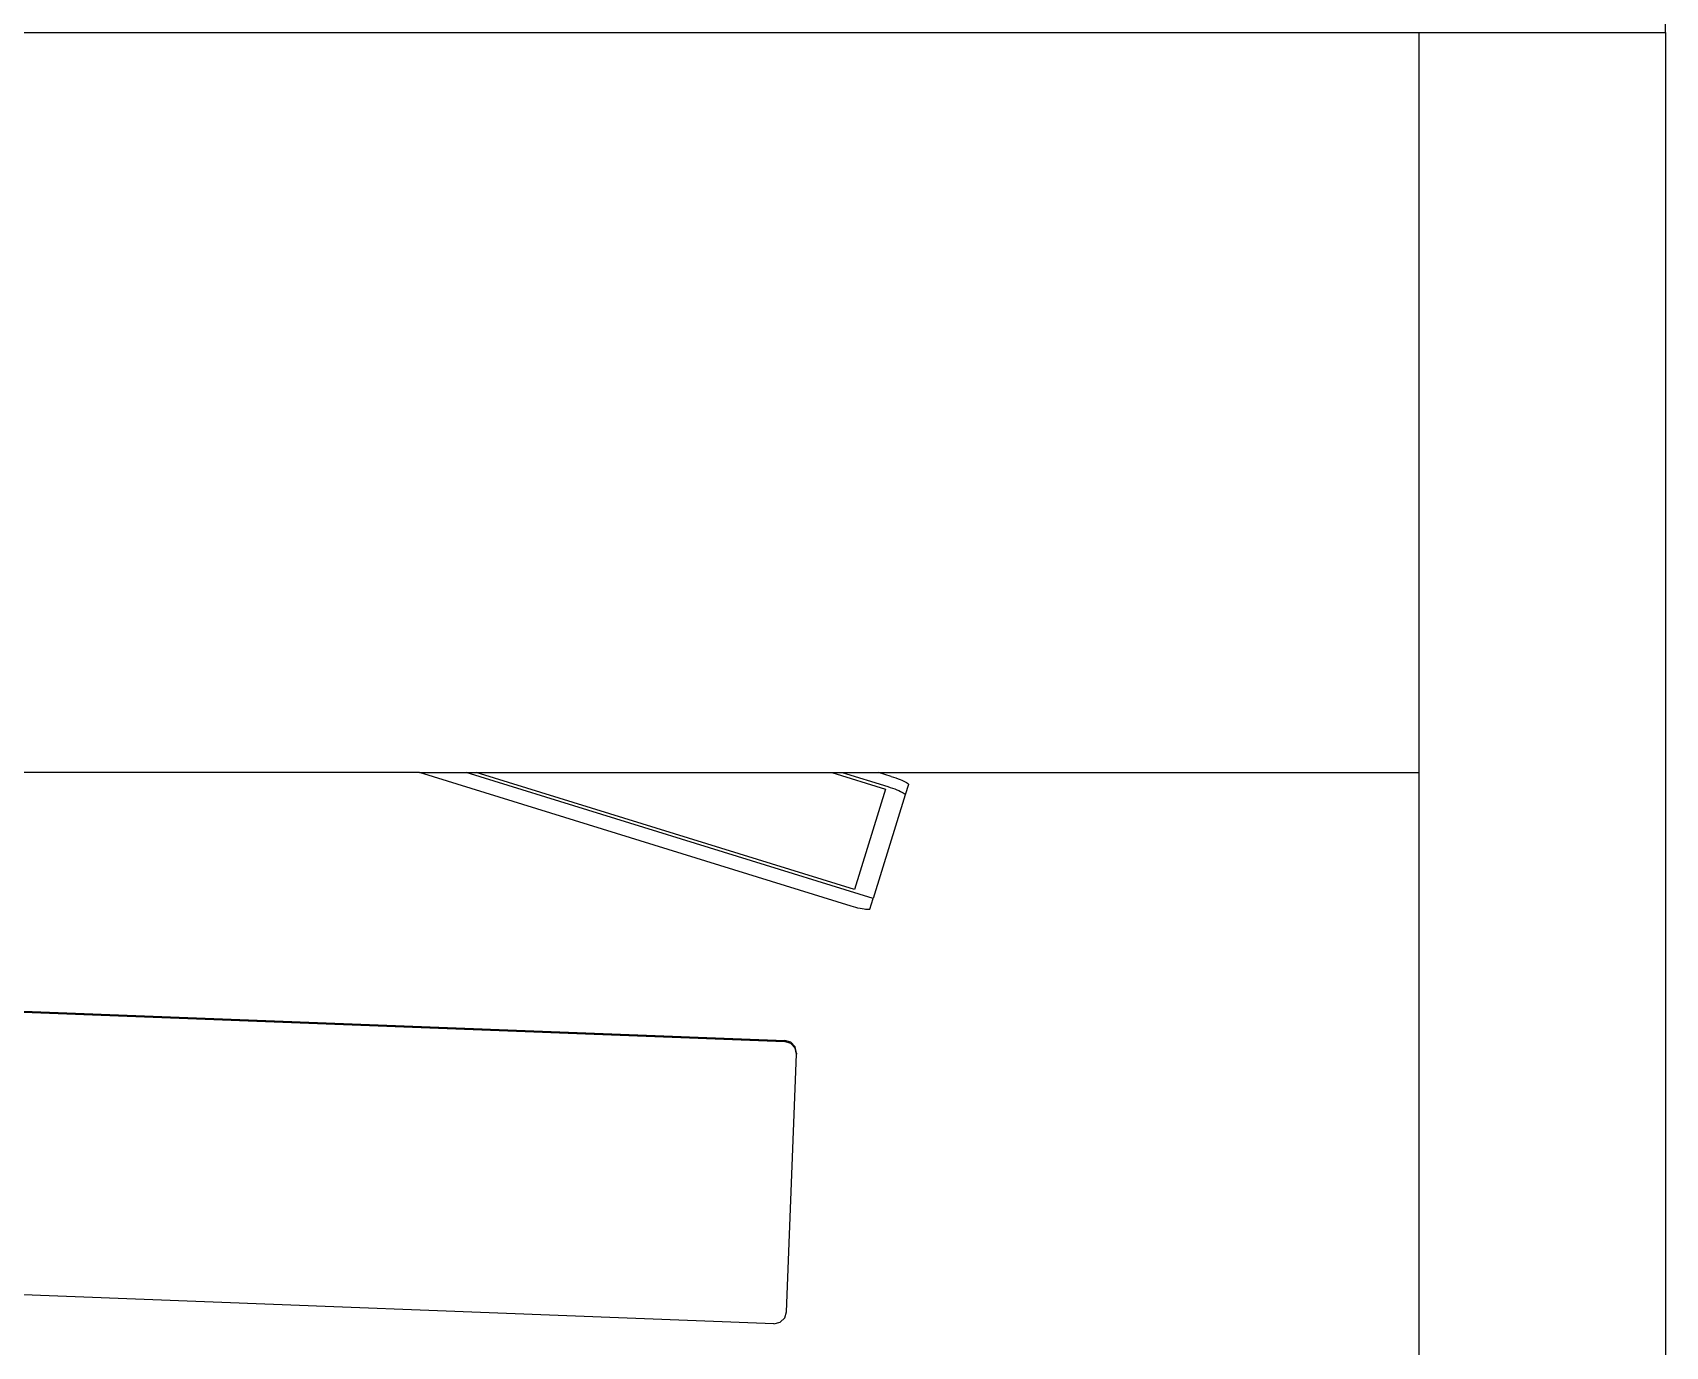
# Model space of a CAD drawing. Header units: millimetres. Extents: x -41292 to 298682, y -22072 to 33155.
# Drawn here: x 36052 to 36715, y -8952 to -8419 of the extents above; entities that cross this region are included whole.
import ezdxf

# ---------------------------------------------------------------- set-up
doc = ezdxf.new("R2010")
doc.units = ezdxf.units.MM

# ---------------------------------------------------------------- blocks, each defined once
blk = doc.blocks.new('rmfnasesx')
for p, q in [((64177.95, 7093.01), (64177.95, 8593.01)), ((62777.95, 7093.01), (64077.95, 7093.01)), ((64077.95, 7093.01), (64177.95, 7093.01)), ((64077.95, 7093.01), (64077.95, 6793.01)), ((64177.95, 7093.01), (64177.95, 6393.01)), ((63672.53, 6793.01), (63032.18, 6793.01)), ((63847.62, 6738.81), (63672.53, 6793.01)), ((63672.53, 6793.01), (63691.45, 6793.01)), ((63856.6, 6741.89), (63691.45, 6793.01)), ((63691.45, 6793.01), (63695.61, 6793.01)), ((63849, 6745.53), (63695.61, 6793.01)), ((63695.61, 6793.01), (63839.87, 6793.01)), ((63839.87, 6793.01), (63861.62, 6786.28)), ((63839.87, 6793.01), (63844.04, 6793.01)), ((63844.04, 6793.01), (63862.62, 6787.26)), ((63844.04, 6793.01), (63858.78, 6793.01)), ((63863.91, 6791.43), (63858.78, 6793.01)), ((63858.78, 6793.01), (64077.95, 6793.01)), ((63863.91, 6791.43), (63864.86, 6791.12)), ((63864.86, 6791.12), (63865.79, 6790.8)), ((63865.79, 6790.8), (63866.69, 6790.48)), ((63866.69, 6790.48), (63867.53, 6790.15)), ((63867.53, 6790.15), (63868.3, 6789.82)), ((63868.3, 6789.82), (63868.99, 6789.5)), ((63868.99, 6789.5), (63869.59, 6789.2)), ((63869.59, 6789.2), (63870.08, 6788.92)), ((63870.08, 6788.92), (63870.47, 6788.66)), ((63870.47, 6788.66), (63870.74, 6788.43)), ((63870.74, 6788.43), (63870.88, 6788.24)), ((64077.95, 6793.01), (64077.95, 6393.01)), ((63861.62, 6786.28), (63849, 6745.53)), ((63869.61, 6783.91), (63856.6, 6741.89)), ((63862.62, 6787.26), (63863.57, 6786.96)), ((63863.57, 6786.96), (63864.5, 6786.64)), ((63864.5, 6786.64), (63865.4, 6786.31)), ((63865.4, 6786.31), (63866.24, 6785.98)), ((63866.24, 6785.98), (63867.01, 6785.66)), ((63867.01, 6785.66), (63867.7, 6785.34)), ((63867.7, 6785.34), (63868.3, 6785.04)), ((63868.3, 6785.04), (63868.8, 6784.76)), ((63868.8, 6784.76), (63869.18, 6784.5)), ((63869.18, 6784.5), (63869.45, 6784.27)), ((63869.45, 6784.27), (63869.59, 6784.07)), ((63869.59, 6784.07), (63869.61, 6783.91)), ((63870.9, 6788.08), (63869.61, 6783.91)), ((63870.88, 6788.24), (63870.9, 6788.08)), ((63848.58, 6738.52), (63847.62, 6738.81)), ((63849.53, 6738.26), (63848.58, 6738.52)), ((63850.45, 6738.03), (63849.53, 6738.26)), ((63851.33, 6737.82), (63850.45, 6738.03)), ((63852.15, 6737.66), (63851.33, 6737.82)), ((63852.9, 6737.53), (63852.15, 6737.66)), ((63853.56, 6737.44), (63852.9, 6737.53)), ((63854.13, 6737.39), (63853.56, 6737.44)), ((63854.6, 6737.39), (63854.13, 6737.39)), ((63854.95, 6737.42), (63854.6, 6737.39)), ((63855.18, 6737.5), (63854.95, 6737.42)), ((63855.28, 6737.63), (63855.18, 6737.5)), ((63855.28, 6737.63), (63856.6, 6741.89)), ((63401, 6700), (63820.69, 6683.88)), ((63401.02, 6700.47), (63820.71, 6684.35)), ((63820.69, 6683.88), (63820.71, 6684.35)), ((63823.16, 6683.12), (63820.69, 6683.88)), ((63823.18, 6683.59), (63820.71, 6684.35)), ((63824.92, 6681.23), (63823.16, 6683.12)), ((63824.94, 6681.69), (63823.18, 6683.59)), ((63821.48, 6574.25), (63825.5, 6678.71)), ((63825.5, 6678.71), (63824.92, 6681.23)), ((63825.51, 6679.18), (63824.94, 6681.69)), ((63825.51, 6679.18), (63825.5, 6678.71)), ((63816.3, 6569.47), (63396.61, 6585.59)), ((63816.3, 6569.47), (63818.82, 6570.04)), ((63818.82, 6570.04), (63820.72, 6571.79)), ((63820.72, 6571.79), (63821.48, 6574.25))]:
    blk.add_line(p, q)

msp = doc.modelspace()

# ---------------------------------------------------------------- block references
msp.add_blockref('rmfnasesx', (-27463.27, -15512.43))

doc.saveas('drawing.dxf')
